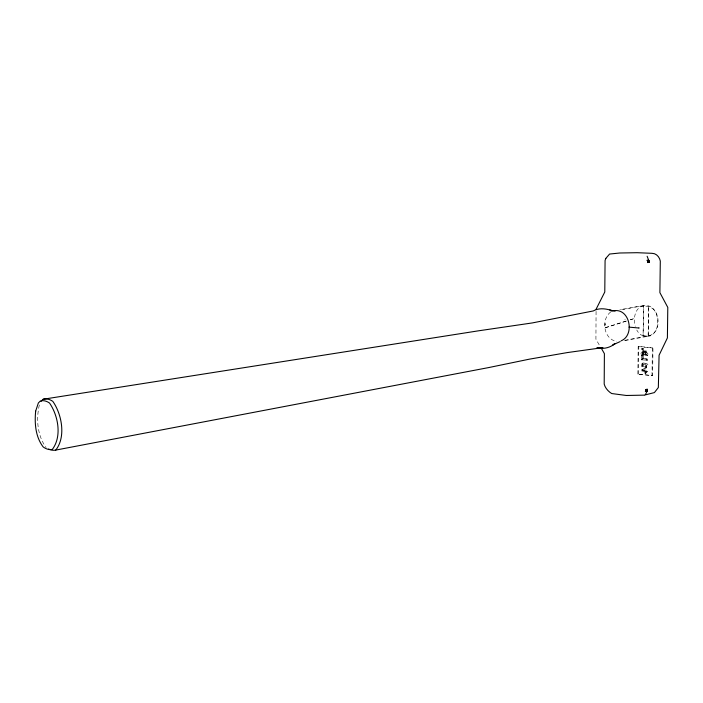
<?xml version="1.0" encoding="UTF-8"?>
<svg xmlns="http://www.w3.org/2000/svg" width="703" height="703" viewBox="0 0 703 703"><rect width="100%" height="100%" fill="white"/><g stroke="black" fill="none" stroke-linecap="round" stroke-linejoin="round"><path stroke-width="0.53" stroke-dasharray="3.52 2.64" d="M596.074 311.359L595.924 339.224L599.949 346.104M637.858 374.101L638.175 346.535L638.799 346.412L652.982 347.853L652.621 375.639L637.858 374.101L652.621 375.639M638.482 373.961L638.799 346.412M645.635 371.404L641.4 370.912L641.417 369.787L647.34 370.191L647.322 371.606L645.758 373.346L644.923 373.53L644.308 372.792L646.479 371.219L644.308 372.792M641.531 359.813L641.575 355.911L642.419 355.736L643.28 355.823L643.245 358.609L642.401 358.785L647.472 359.066L647.463 360.191L641.531 359.813L647.463 360.191M641.584 355.34C639.466 352.678 643.509 348.31 645.082 351.623C647.191 348.925 648.641 354.189 647.516 355.709L641.584 355.34L647.516 355.709M641.646 349.76L641.654 348.758L642.498 348.591L643.421 348.688L643.403 349.681L641.646 349.76L643.403 349.681M642.401 354.294C640.969 351.096 646.338 350.674 644.677 354.277L642.401 354.294L644.677 354.277M641.4 370.912L642.243 370.718L642.252 369.602M642.375 359.637L642.419 355.736M642.428 355.164L642.551 351.272L643.219 350.507M642.56 349.857L642.498 348.591M643.245 354.127L643.64 351.641M648.184 336.131L648.553 306.113L648.184 336.131L643.069 335.744L643.746 305.752L643.069 335.744C663.368 341.096 661.576 302.264 643.746 305.752L619.897 309.619M643.834 354.453L643.737 352.062L642.797 351.816M644.546 354.523L646.716 354.488L644.546 354.523C643.605 350.173 649.054 352.071 646.672 355.885M645.389 354.347L645.758 352.01M645.872 354.664L645.855 352.695L644.915 352.185M644.923 373.53L646.479 371.799L646.496 370.376L647.34 370.191M646.619 360.375L646.628 359.242M652.006 375.789L652.366 347.976L652.982 347.853M39.35 404.963C36.038 419.058 37.294 435.596 46.099 447.495M645.099 351.623L644.238 351.799L645.802 350.876M610.661 312.009C600.74 319.338 603.596 339.549 616.733 341.35M645.24 367.01C650.345 365.261 640.802 361.667 642.34 366.377C645.89 369.585 647.428 362.827 642.709 364.312M642.147 363.249C638.57 375.393 656.743 362.361 642.147 363.249C645.416 361.904 648.245 365.525 645.864 368.038M642.99 363.064C640.618 365.578 643.447 369.172 646.698 367.854M626.127 321.13L605.415 327.765L605.081 323.45L605.055 327.747L626.32 321.034M630.275 319.803L634.414 318.477L630.371 319.76M643.553 364.128L643.263 366.342L646.268 366.781M646.479 371.799L647.322 371.606M643.28 355.823L641.575 355.911M642.577 351.931L643.421 351.755M643.737 352.062L644.581 351.887M644.695 352.3L645.539 352.124M643.421 348.688L641.654 348.758M624.457 340.384L649.185 335.7C658.245 333.257 659.704 321.526 656.672 313.969C650.222 299.179 631.241 309.434 620.072 309.759M625.204 340.507L650.679 335.779M643.746 305.752C634.862 307.044 632.972 319.136 635.275 326.359M642.375 350.683L643.517 350.762L644.238 351.799M624.809 319.259L625.275 319.241M644.959 351.052L646.444 351.518L646.707 352.95M638.175 346.535L652.366 347.976M643.245 358.609L647.472 359.066M641.417 369.787L646.496 370.376M642.243 370.718L646.479 371.219M643.394 335.683L640.943 334.865L638.667 332.941L636.742 330.041M645.152 372.599L645.758 373.346"/><path stroke-width="1.05" d="M648.025 262.491L647.489 262.509L648.781 262.447L649.115 261.349L647.129 256.252M596.091 309.232L604.782 291.991L605.081 260.497L605.828 258.388M647.437 390.657L646.145 390.525L647.366 390.007L646.075 390.877L647.384 389.655L645.987 391.184L647.375 389.33L647.05 391.29L645.943 389.48L647.375 389.33L645.89 391.439L646.198 389.471L646.742 389.427A5.167 3.867 50.4 0 1 646.927 390.455L646.865 391.158L645.328 391.466L647.507 390.367L645.451 394.55M646.075 391.167L646.206 389.796L647.155 391.035L646.259 389.603M646.637 390.323L646.145 390.525M605.81 258.414L609.589 254.047L619.791 253.001L637.182 252.702L652.033 253.317C656.374 253.282 659.581 257.122 660.302 261.059L659.889 292.641L667.797 307.413L667.393 337.941L659.08 355.226L658.342 387.546L654.396 392.59L644.66 395.051M41.038 401.316L43.147 399.251L478.119 330.876L532.259 322.941L593.244 310.954C598.956 307.624 606.267 308.591 612.234 310.761L611.329 310.462M48.586 449.015A36.811 18.682 80.4 0 0 55.748 450.087C66.108 437.055 61.882 414.26 52.822 401.369A36.714 18.586 79.9 0 0 43.147 399.251M621.136 340.814C635.16 335.208 629.818 307.712 613.587 310.788M620.195 341.57L612.867 344.892L615.081 343.503C610.072 347.88 603.306 349.329 596.865 347.73M55.748 450.087L488.559 367.599L529.394 359.163L567.426 352.563L602.937 347.625L597.453 347.634M648.781 262.447L648.676 260.215L647.753 262.5L647.489 260.312L646.918 260.312L649.045 261.041M644.203 395.139L626.329 395.481L611.707 393.539C608.376 391.615 605.098 387.933 604.193 384.084L604.395 353.653L601.083 347.818M639.255 327.967L638.772 327.985M648.307 262.483A5.264 4.35 -64 0 0 648.518 261.358L648.474 260.549L647.489 260.312L648.948 262.43L647.586 260.611L648.966 262.087L647.665 260.971L648.957 261.701L647.762 261.771L648.86 260.892L647.85 262.316L647.674 260.585M612.19 310.656L610.362 310.603L615.222 310.99M647.727 261.367L648.28 261.454M628.983 327.123L638.438 327.967M612.489 310.647L609.765 309.979M646.285 389.62L647.252 390.719L646.189 390.156L647.322 390.367L647.208 389.365M35.668 411.15C34.429 423.294 35.51 436.958 43.182 446.941A35.036 17.716 80.4 0 0 52.338 449.393C62.092 436.545 58.261 415.701 49.535 403.039A34.948 17.628 79.9 0 0 40.352 401L38.357 402.968L35.668 411.15"/></g></svg>
